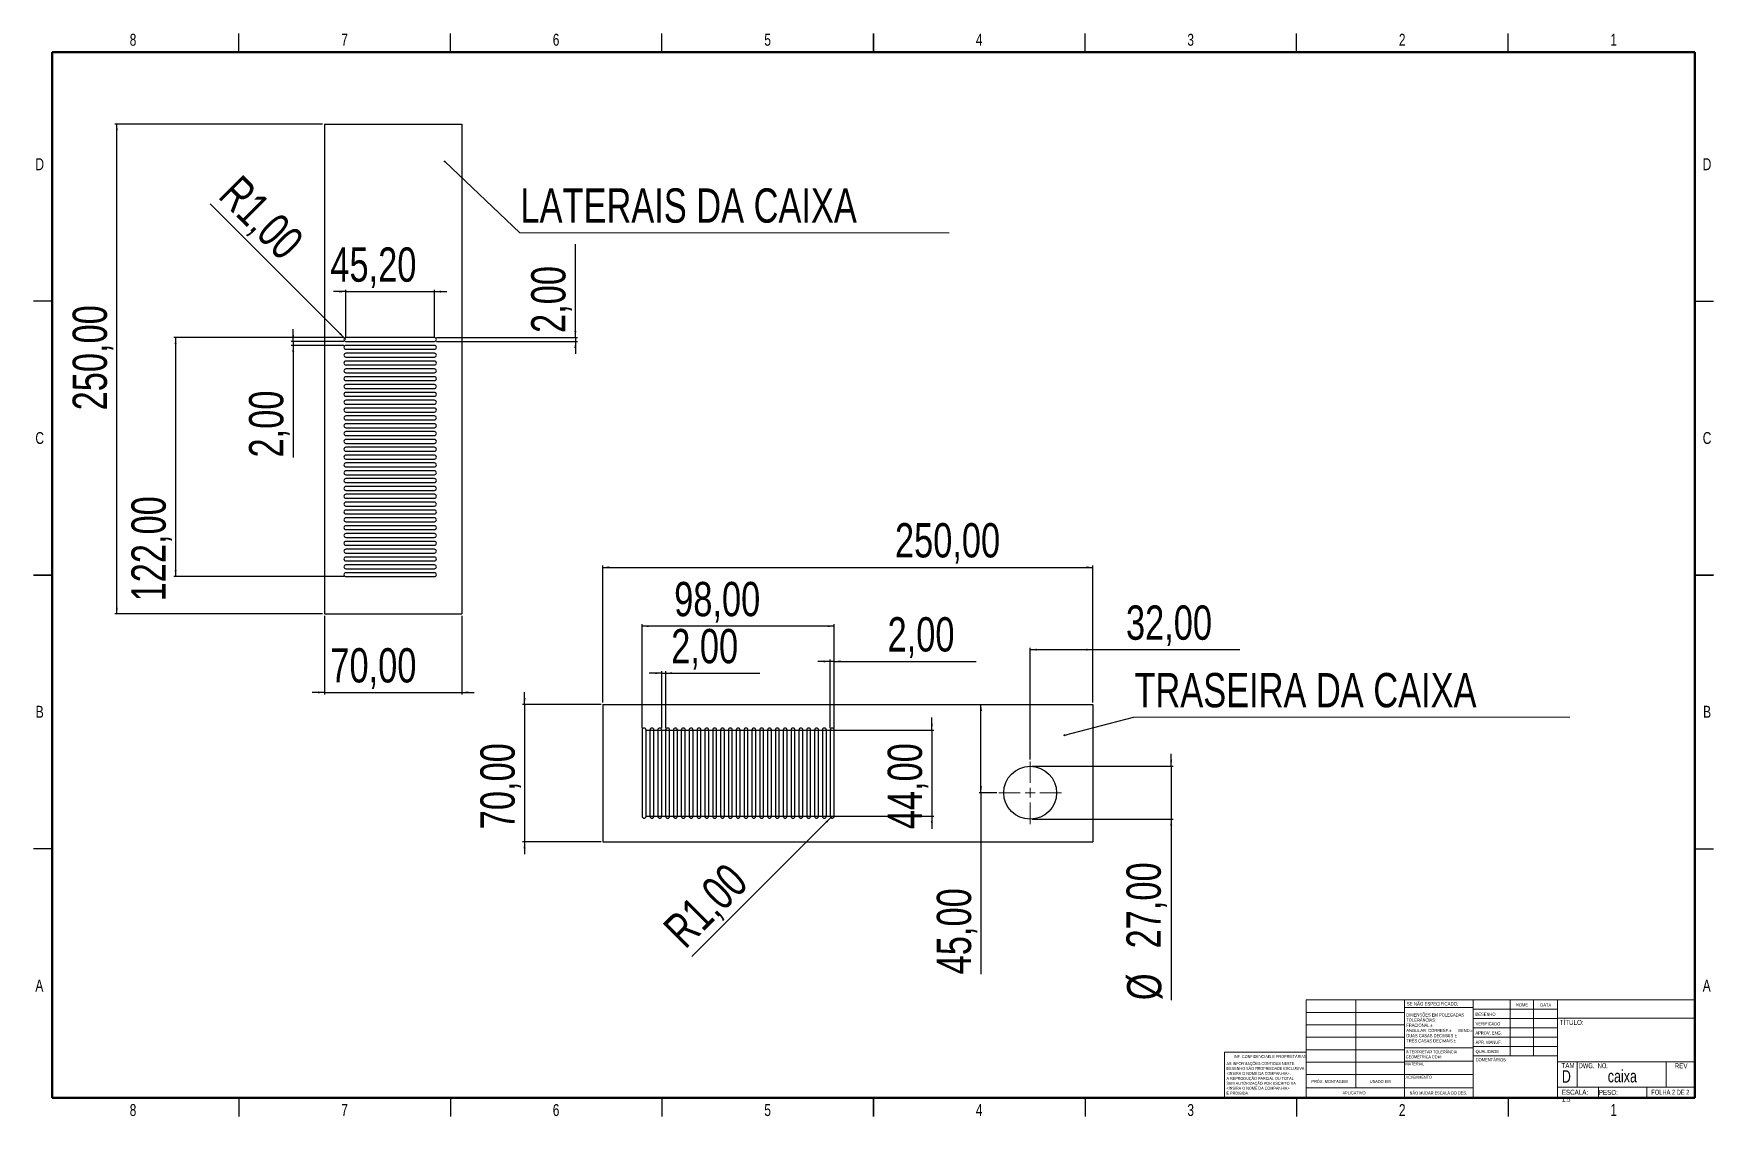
# Paper-space layout 'Folha2' of a CAD drawing. Header units: millimetres. Extents: x 16 to 4302, y 16 to 2778.
import ezdxf

# ---------------------------------------------------------------- set-up
doc = ezdxf.new("R2010")
doc.units = ezdxf.units.MM
doc.styles.add('SLDTEXTSTYLE0', font='TXT', dxfattribs={"width": 0.75})
doc.styles.add('SLDTEXTSTYLE1', font='TXT', dxfattribs={"width": 0.694444})
doc.styles.add('SLDTEXTSTYLE2', font='TXT', dxfattribs={"width": 0.6875})
doc.dimstyles.new('SLDDIMSTYLE4', dxfattribs={"dimtxt": 87.5, "dimasz": 16.51, "dimexe": 0, "dimexo": 0.0625, "dimgap": 21.875, "dimtad": 1, "dimrnd": 1e-09, "dimzin": 12, "dimdsep": 46, "dimtxsty": 'SLDTEXTSTYLE0', "dimsah": 1, "dimcen": 0.09, "dimadec": 0, "dimazin": 3, "dimtfac": 1, "dimtofl": 0, "dimtmove": 0, "dimatfit": 3, "dimfxl": 0, "dimfrac": 2, "dimtolj": 1, "dimtzin": 12, "dimarcsym": 0})
doc.dimstyles.new('SLDDIMSTYLE5', dxfattribs={"dimtxt": 87.5, "dimasz": 16.51, "dimexe": 0, "dimexo": 0.0625, "dimgap": 21.875, "dimtad": 1, "dimrnd": 1e-09, "dimzin": 12, "dimdsep": 46, "dimtxsty": 'SLDTEXTSTYLE0', "dimsah": 1, "dimcen": 0.09, "dimadec": 0, "dimazin": 3, "dimtfac": 1, "dimtmove": 0, "dimatfit": 0, "dimfxl": 0, "dimfrac": 2, "dimtolj": 1, "dimtzin": 12, "dimarcsym": 0})
doc.dimstyles.new('SLDDIMSTYLE6', dxfattribs={"dimtxt": 87.5, "dimasz": 16.51, "dimexe": 0, "dimexo": 0.0625, "dimgap": 21.875, "dimtad": 1, "dimrnd": 1e-09, "dimzin": 12, "dimdsep": 46, "dimtxsty": 'SLDTEXTSTYLE0', "dimsah": 1, "dimcen": 0, "dimadec": 0, "dimazin": 3, "dimtfac": 1, "dimtofl": 0, "dimtmove": 0, "dimatfit": 3, "dimfxl": 0, "dimfrac": 2, "dimtolj": 1, "dimtzin": 12, "dimarcsym": 0})
doc.dimstyles.new('SLDDIMSTYLE7', dxfattribs={"dimtxt": 0.18, "dimasz": 5.08, "dimexe": 0, "dimexo": 0.0625, "dimgap": 0, "dimtad": 0, "dimtih": 1, "dimtoh": 1, "dimdec": 0, "dimrnd": 1e-09, "dimzin": 0, "dimdsep": 46, "dimtxsty": 'Standard', "dimblk1": 'DOT', "dimblk2": 'DOT', "dimsah": 1, "dimcen": 0.09, "dimadec": 0, "dimazin": 0, "dimtfac": 5.08, "dimtdec": 0, "dimtofl": 0, "dimtmove": 0, "dimatfit": 3, "dimldrblk": 'DOT', "dimfxl": 0, "dimfrac": 2, "dimtolj": 1, "dimtzin": 0, "dimarcsym": 0})

# ---------------------------------------------------------------- blocks, each defined once
blk = doc.blocks.new('_D_8')
at = {"color": 1, "ltscale": 25}
for p, q in [((753.3, 2547.6), (223.3, 2547.6)), ((228.3, 1297.6), (228.3, 2547.6)), ((753.3, 1297.6), (223.3, 1297.6))]:
    blk.add_line(p, q, dxfattribs=at)
for points in [[(228.3, 2547.6), (225.7, 2531.1), (230.8, 2531.1)], [(228.3, 1297.6), (230.8, 1314.1), (225.7, 1314.1)]]:
    blk.add_solid(points, dxfattribs=at)
at = {"color": 1, "ltscale": 25, "insert": (115.5, 1817), "char_height": 87.5, "attachment_point": 1, "rotation": 90, "style": 'SLDTEXTSTYLE0'}
blk.add_mtext('250,00', dxfattribs=at)
blk = doc.blocks.new('_D_9')
at = {"color": 1, "ltscale": 25}
for p, q in [((758.3, 1292.6), (758.3, 1092.6)), ((1108.3, 1292.6), (1108.3, 1092.6)), ((758.3, 1097.6), (726.5, 1097.6)), ((758.3, 1097.6), (1108.3, 1097.6)), ((1108.3, 1097.6), (1140, 1097.6))]:
    blk.add_line(p, q, dxfattribs=at)
for points in [[(758.3, 1097.6), (741.8, 1100.1), (741.8, 1095)], [(1108.3, 1097.6), (1124.8, 1095), (1124.8, 1100.1)]]:
    blk.add_solid(points, dxfattribs=at)
at = {"color": 1, "ltscale": 25, "insert": (773.1, 1210.4), "char_height": 87.5, "attachment_point": 1, "style": 'SLDTEXTSTYLE0'}
blk.add_mtext('70,00', dxfattribs=at)
blk = doc.blocks.new('_D_10')
at = {"color": 1, "ltscale": 25}
for p, q in [((1398.3, 2002.9), (1398.3, 2240.7)), ((1043.8, 2002.9), (1403.3, 2002.9)), ((1043.8, 1992.9), (1403.3, 1992.9)), ((1398.3, 2002.9), (1398.3, 1992.9)), ((1398.3, 1992.9), (1398.3, 1961.1))]:
    blk.add_line(p, q, dxfattribs=at)
for points in [[(1398.3, 2002.9), (1400.8, 2019.4), (1395.7, 2019.4)], [(1398.3, 1992.9), (1395.7, 1976.4), (1400.8, 1976.4)]]:
    blk.add_solid(points, dxfattribs=at)
at = {"color": 1, "ltscale": 25, "insert": (1285.5, 2014.5), "char_height": 87.5, "attachment_point": 1, "rotation": 90, "style": 'SLDTEXTSTYLE0'}
blk.add_mtext('2,00', dxfattribs=at)
blk = doc.blocks.new('_D_11')
at = {"color": 1, "ltscale": 25}
for q in [(466.7, 2344), (812.8, 1997.9)]:
    blk.add_line((809.2, 2001.4), q, dxfattribs=at)
blk.add_solid([(809.2, 2001.4), (799.3, 2014.9), (795.8, 2011.3)], dxfattribs=at)
at = {"color": 1, "ltscale": 25, "insert": (545.5, 2422.8), "char_height": 87.5, "attachment_point": 1, "rotation": 315, "style": 'SLDTEXTSTYLE0'}
blk.add_mtext('R1,00', dxfattribs=at)
blk = doc.blocks.new('_D_12')
at = {"color": 1, "ltscale": 25}
for p, q in [((678.3, 1992.9), (678.3, 2024.6)), ((807.8, 1992.9), (673.3, 1992.9)), ((807.8, 1982.9), (673.3, 1982.9)), ((678.3, 1992.9), (678.3, 1982.9)), ((678.3, 1982.9), (678.3, 1696.8))]:
    blk.add_line(p, q, dxfattribs=at)
for points in [[(678.3, 1992.9), (680.8, 2009.4), (675.7, 2009.4)], [(678.3, 1982.9), (675.7, 1966.4), (680.8, 1966.4)]]:
    blk.add_solid(points, dxfattribs=at)
at = {"color": 1, "ltscale": 25, "insert": (565.5, 1696.8), "char_height": 87.5, "attachment_point": 1, "rotation": 90, "style": 'SLDTEXTSTYLE0'}
blk.add_mtext('2,00', dxfattribs=at)
blk = doc.blocks.new('_D_13')
at = {"color": 1, "ltscale": 25}
for p, q in [((807.8, 2002.9), (373.3, 2002.9)), ((378.3, 2002.9), (378.3, 1392.9)), ((807.8, 1392.9), (373.3, 1392.9))]:
    blk.add_line(p, q, dxfattribs=at)
for points in [[(378.3, 2002.9), (375.7, 1986.4), (380.8, 1986.4)], [(378.3, 1392.9), (380.8, 1409.4), (375.7, 1409.4)]]:
    blk.add_solid(points, dxfattribs=at)
at = {"color": 1, "ltscale": 25, "insert": (265.5, 1329.7), "char_height": 87.5, "attachment_point": 1, "rotation": 90, "style": 'SLDTEXTSTYLE0'}
blk.add_mtext('122,00', dxfattribs=at)
blk = doc.blocks.new('_D_14')
at = {"color": 1, "ltscale": 25}
for p, q in [((812.8, 2120), (781, 2120)), ((812.8, 2002.9), (812.8, 2125)), ((812.8, 2120), (1038.8, 2120)), ((1038.8, 2002.9), (1038.8, 2125)), ((1038.8, 2120), (1070.5, 2120))]:
    blk.add_line(p, q, dxfattribs=at)
for points in [[(812.8, 2120), (796.2, 2122.5), (796.2, 2117.5)], [(1038.8, 2120), (1055.3, 2117.5), (1055.3, 2122.5)]]:
    blk.add_solid(points, dxfattribs=at)
at = {"color": 1, "ltscale": 25, "insert": (773.1, 2232.8), "char_height": 87.5, "attachment_point": 1, "style": 'SLDTEXTSTYLE0'}
blk.add_mtext('45,20', dxfattribs=at)
blk = doc.blocks.new('SW_NOTE_0_1')
at = {"color": 0, "linetype": 'Continuous', "lineweight": 0, "ltscale": 5}
blk.add_line((1096, 0), (0, 0), dxfattribs=at)
at = {"color": 0, "linetype": 'Continuous', "lineweight": 0, "ltscale": 5, "insert": (1.9, 113.2), "char_height": 87.5, "attachment_point": 1, "style": 'SLDTEXTSTYLE0'}
blk.add_mtext('LATERAIS DA CAIXA', dxfattribs=at)
blk = doc.blocks.new('_Dot')
at = {"color": 0, "linetype": 'ByBlock', "lineweight": -2}
blk.add_line((-0.5, 0), (-1, 0), dxfattribs=at)
at = {"color": 0, "linetype": 'ByBlock', "const_width": 0.5}
blk.add_lwpolyline([(-0.25, 0, 1), (0.25, 0, 1)], format="xyb", close=True, dxfattribs=at)
blk = doc.blocks.new('_D_15')
at = {"color": 1, "ltscale": 25}
for p, q in [((1468.7, 1071.6), (1468.7, 1421.6)), ((1468.7, 1416.6), (2718.7, 1416.6)), ((2718.7, 1071.6), (2718.7, 1421.6))]:
    blk.add_line(p, q, dxfattribs=at)
for points in [[(1468.7, 1416.6), (1485.2, 1414.1), (1485.2, 1419.1)], [(2718.7, 1416.6), (2702.1, 1419.1), (2702.1, 1414.1)]]:
    blk.add_solid(points, dxfattribs=at)
at = {"color": 1, "ltscale": 25, "insert": (2213.7, 1529.4), "char_height": 87.5, "attachment_point": 1, "style": 'SLDTEXTSTYLE0'}
blk.add_mtext('250,00', dxfattribs=at)
blk = doc.blocks.new('_D_16')
at = {"color": 1, "ltscale": 25}
for p, q in [((1268.7, 1066.6), (1268.7, 1098.4)), ((1463.7, 1066.6), (1263.7, 1066.6)), ((1268.7, 1066.6), (1268.7, 716.6)), ((1463.7, 716.6), (1263.7, 716.6)), ((1268.7, 716.6), (1268.7, 684.9))]:
    blk.add_line(p, q, dxfattribs=at)
for points in [[(1268.7, 1066.6), (1271.2, 1083.1), (1266.1, 1083.1)], [(1268.7, 716.6), (1266.1, 700.1), (1271.2, 700.1)]]:
    blk.add_solid(points, dxfattribs=at)
at = {"color": 1, "ltscale": 25, "insert": (1155.9, 748.4), "char_height": 87.5, "attachment_point": 1, "rotation": 90, "style": 'SLDTEXTSTYLE0'}
blk.add_mtext('70,00', dxfattribs=at)
blk = doc.blocks.new('_D_17')
at = {"color": 1, "ltscale": 25}
for p, q in [((2048.7, 1176.6), (2016.9, 1176.6)), ((2048.7, 1006.6), (2048.7, 1181.6)), ((2058.7, 1176.6), (2048.7, 1176.6)), ((2058.7, 1006.6), (2058.7, 1181.6)), ((2058.7, 1176.6), (2421.2, 1176.6))]:
    blk.add_line(p, q, dxfattribs=at)
for points in [[(2048.7, 1176.6), (2032.1, 1179.1), (2032.1, 1174.1)], [(2058.7, 1176.6), (2075.2, 1174.1), (2075.2, 1179.1)]]:
    blk.add_solid(points, dxfattribs=at)
at = {"color": 1, "ltscale": 25, "insert": (2194.9, 1289.4), "char_height": 87.5, "attachment_point": 1, "style": 'SLDTEXTSTYLE0'}
blk.add_mtext('2,00', dxfattribs=at)
blk = doc.blocks.new('_D_18')
at = {"color": 1, "ltscale": 25}
for p, q in [((2308.1, 1001.6), (2308.1, 1033.4)), ((1578.7, 1001.6), (2313.1, 1001.6)), ((2308.1, 1001.6), (2308.1, 781.6)), ((1578.7, 781.6), (2313.1, 781.6)), ((2308.1, 781.6), (2308.1, 749.9))]:
    blk.add_line(p, q, dxfattribs=at)
for points in [[(2308.1, 1001.6), (2310.6, 1018.1), (2305.5, 1018.1)], [(2308.1, 781.6), (2305.5, 765.1), (2310.6, 765.1)]]:
    blk.add_solid(points, dxfattribs=at)
at = {"color": 1, "ltscale": 25, "insert": (2195.3, 748.4), "char_height": 87.5, "attachment_point": 1, "rotation": 90, "style": 'SLDTEXTSTYLE0'}
blk.add_mtext('44,00', dxfattribs=at)
blk = doc.blocks.new('_D_19')
at = {"color": 1, "ltscale": 25}
for p, q in [((1568.7, 1006.6), (1568.7, 1271.6)), ((2058.7, 1266.6), (1568.7, 1266.6)), ((2058.7, 1006.6), (2058.7, 1271.6))]:
    blk.add_line(p, q, dxfattribs=at)
for points in [[(1568.7, 1266.6), (1585.2, 1264.1), (1585.2, 1269.1)], [(2058.7, 1266.6), (2042.1, 1269.1), (2042.1, 1264.1)]]:
    blk.add_solid(points, dxfattribs=at)
at = {"color": 1, "ltscale": 25, "insert": (1650.4, 1379.4), "char_height": 87.5, "attachment_point": 1, "style": 'SLDTEXTSTYLE0'}
blk.add_mtext('98,00', dxfattribs=at)
blk = doc.blocks.new('_D_20')
at = {"color": 1, "ltscale": 25}
for q in [(1695.4, 423.4), (2053.7, 781.6)]:
    blk.add_line((2050.1, 778.1), q, dxfattribs=at)
blk.add_solid([(2050.1, 778.1), (2036.6, 768.2), (2040.2, 764.6)], dxfattribs=at)
at = {"color": 1, "ltscale": 25, "insert": (1616.5, 502.3), "char_height": 87.5, "attachment_point": 1, "rotation": 45, "style": 'SLDTEXTSTYLE0'}
blk.add_mtext('R1,00', dxfattribs=at)
blk = doc.blocks.new('_D_21')
at = {"color": 1, "ltscale": 25}
for p, q in [((1618.7, 1146.6), (1586.9, 1146.6)), ((1618.7, 1006.6), (1618.7, 1151.6)), ((1618.7, 1146.6), (1628.7, 1146.6)), ((1628.7, 1006.6), (1628.7, 1151.6)), ((1628.7, 1146.6), (1869.1, 1146.6))]:
    blk.add_line(p, q, dxfattribs=at)
for points in [[(1618.7, 1146.6), (1602.1, 1149.1), (1602.1, 1144.1)], [(1628.7, 1146.6), (1645.2, 1144.1), (1645.2, 1149.1)]]:
    blk.add_solid(points, dxfattribs=at)
at = {"color": 1, "ltscale": 25, "insert": (1642.8, 1259.4), "char_height": 87.5, "attachment_point": 1, "style": 'SLDTEXTSTYLE0'}
blk.add_mtext('2,00', dxfattribs=at)
blk = doc.blocks.new('_D_22')
at = {"color": 1, "ltscale": 25}
for p, q in [((2563.7, 909.1), (2923.7, 909.1)), ((2918.7, 909.1), (2918.7, 940.9)), ((2918.7, 909.1), (2918.7, 774.1)), ((2563.7, 774.1), (2923.7, 774.1)), ((2918.7, 774.1), (2918.7, 312.4))]:
    blk.add_line(p, q, dxfattribs=at)
for points in [[(2918.7, 909.1), (2921.2, 925.6), (2916.1, 925.6)], [(2918.7, 774.1), (2916.1, 757.6), (2921.2, 757.6)]]:
    blk.add_solid(points, dxfattribs=at)
at = {"color": 1, "ltscale": 25, "char_height": 87.5, "attachment_point": 1, "rotation": 90, "style": 'SLDTEXTSTYLE0'}
for s, insert in [('27,00', (2804.5, 444.4)), ('%%c', (2805.9, 312.4))]:
    blk.add_mtext(s, dxfattribs=dict(at, insert=insert))
blk = doc.blocks.new('_D_23')
at = {"color": 1, "ltscale": 25}
for p, q in [((2433.3, 841.6), (2433.3, 1066.6)), ((2473.7, 841.6), (2428.3, 841.6)), ((2433.3, 841.6), (2433.3, 378.4))]:
    blk.add_line(p, q, dxfattribs=at)
for points in [[(2433.3, 1066.6), (2430.8, 1050.1), (2435.9, 1050.1)], [(2433.3, 841.6), (2435.9, 858.1), (2430.8, 858.1)]]:
    blk.add_solid(points, dxfattribs=at)
at = {"color": 1, "ltscale": 25, "insert": (2320.5, 378.4), "char_height": 87.5, "attachment_point": 1, "rotation": 90, "style": 'SLDTEXTSTYLE0'}
blk.add_mtext('45,00', dxfattribs=at)
blk = doc.blocks.new('_D_24')
at = {"color": 1, "ltscale": 25}
for p, q in [((2558.7, 926.6), (2558.7, 1211.6)), ((2558.7, 1206.6), (2718.7, 1206.6)), ((2718.7, 1071.6), (2718.7, 1211.6)), ((2718.7, 1206.6), (3094.1, 1206.6))]:
    blk.add_line(p, q, dxfattribs=at)
for points in [[(2558.7, 1206.6), (2575.2, 1204.1), (2575.2, 1209.1)], [(2718.7, 1206.6), (2702.1, 1209.1), (2702.1, 1204.1)]]:
    blk.add_solid(points, dxfattribs=at)
at = {"color": 1, "ltscale": 25, "insert": (2803.2, 1319.4), "char_height": 87.5, "attachment_point": 1, "style": 'SLDTEXTSTYLE0'}
blk.add_mtext('32,00', dxfattribs=at)
blk = doc.blocks.new('SW_NOTE_0_2')
at = {"color": 0, "linetype": 'Continuous', "lineweight": 0, "ltscale": 5}
blk.add_line((1113, 0), (0, 0), dxfattribs=at)
at = {"color": 0, "linetype": 'Continuous', "lineweight": 0, "ltscale": 5, "insert": (2.3, 113), "char_height": 87.5, "attachment_point": 1, "style": 'SLDTEXTSTYLE0'}
blk.add_mtext('TRASEIRA DA CAIXA', dxfattribs=at)
blk = doc.blocks.new('SW_CENTERMARKSYMBOL_4')
at = {"color": 0, "linetype": 'Continuous', "lineweight": 18, "ltscale": 5}
for p, q in [((0, 25), (0, 80)), ((-25, 0), (-80, 0)), ((0, 0), (-12.5, 0)), ((0, 0), (0, 12.5)), ((0, 0), (0, -12.5)), ((0, 0), (12.5, 0)), ((25, 0), (80, 0)), ((0, -25), (0, -80))]:
    blk.add_line(p, q, dxfattribs=at)

psp = doc.layouts.new('Folha2')

# ---------------------------------------------------------------- linework, layer by layer
at = {"color": 7, "linetype": 'Continuous', "lineweight": 25, "ltscale": 5}
for p, q in [((539.75, 2730.5), (539.75, 2778.125)), ((1079.5, 2730.5), (1079.5, 2778.125)), ((1619.25, 2730.5), (1619.25, 2778.125)), ((2159, 2778.13), (2159, 2730.495)), ((2159, 2730.5), (2159, 2778.125)), ((2698.75, 2730.5), (2698.75, 2778.125)), ((3238.5, 2730.5), (3238.5, 2778.125)), ((3778.25, 2730.5), (3778.25, 2778.125)), ((758.285, 2547.584), (1108.285, 2547.584)), ((758.285, 2547.584), (758.285, 1297.584)), ((1108.285, 2547.584), (1108.285, 1297.584)), ((63.5, 2095.5), (15.875, 2095.5)), ((4254.5, 2095.5), (4302.125, 2095.5)), ((1038.753, 2002.896), (812.757, 2002.896)), ((812.757, 1992.896), (1038.753, 1992.896)), ((1038.753, 1982.896), (812.757, 1982.896)), ((812.757, 1972.896), (1038.753, 1972.896)), ((1038.753, 1962.896), (812.757, 1962.896)), ((812.757, 1952.896), (1038.753, 1952.896)), ((1038.753, 1942.896), (812.757, 1942.896)), ((812.757, 1932.896), (1038.753, 1932.896)), ((1038.753, 1922.896), (812.757, 1922.896)), ((812.757, 1912.896), (1038.753, 1912.896)), ((1038.753, 1902.896), (812.757, 1902.896)), ((812.757, 1892.896), (1038.753, 1892.896)), ((1038.753, 1882.896), (812.757, 1882.896)), ((812.757, 1872.896), (1038.753, 1872.896)), ((1038.753, 1862.896), (812.757, 1862.896)), ((812.757, 1852.896), (1038.753, 1852.896)), ((1038.753, 1842.896), (812.757, 1842.896)), ((812.757, 1832.896), (1038.753, 1832.896)), ((1038.753, 1822.896), (812.757, 1822.896)), ((812.757, 1812.896), (1038.753, 1812.896)), ((1038.753, 1802.896), (812.757, 1802.896)), ((812.757, 1792.896), (1038.753, 1792.896)), ((1038.753, 1782.896), (812.757, 1782.896)), ((812.757, 1772.896), (1038.753, 1772.896)), ((1038.753, 1762.896), (812.757, 1762.896)), ((812.757, 1752.896), (1038.753, 1752.896)), ((1038.753, 1742.896), (812.757, 1742.896)), ((812.757, 1732.896), (1038.753, 1732.896)), ((1038.753, 1722.896), (812.757, 1722.896)), ((812.757, 1712.896), (1038.753, 1712.896)), ((1038.753, 1702.896), (812.757, 1702.896)), ((812.757, 1692.896), (1038.753, 1692.896)), ((1038.753, 1682.896), (812.757, 1682.896)), ((812.757, 1672.896), (1038.753, 1672.896)), ((1038.753, 1662.896), (812.757, 1662.896)), ((812.757, 1652.896), (1038.753, 1652.896)), ((1038.753, 1642.896), (812.757, 1642.896)), ((812.757, 1632.896), (1038.753, 1632.896)), ((1038.753, 1622.896), (812.757, 1622.896)), ((812.757, 1612.896), (1038.753, 1612.896)), ((1038.753, 1602.896), (812.757, 1602.896)), ((812.757, 1592.896), (1038.753, 1592.896)), ((1038.753, 1582.896), (812.757, 1582.896)), ((812.757, 1572.896), (1038.753, 1572.896)), ((1038.753, 1562.896), (812.757, 1562.896)), ((812.757, 1552.896), (1038.753, 1552.896)), ((1038.753, 1542.896), (812.757, 1542.896)), ((812.757, 1532.896), (1038.753, 1532.896)), ((1038.753, 1522.896), (812.757, 1522.896)), ((812.757, 1512.896), (1038.753, 1512.896)), ((1038.753, 1502.896), (812.757, 1502.896)), ((812.757, 1492.896), (1038.753, 1492.896)), ((1038.753, 1482.896), (812.757, 1482.896)), ((812.757, 1472.896), (1038.753, 1472.896)), ((1038.753, 1462.896), (812.757, 1462.896)), ((812.757, 1452.896), (1038.753, 1452.896)), ((1038.753, 1442.896), (812.757, 1442.896)), ((812.757, 1432.896), (1038.753, 1432.896)), ((1038.753, 1422.896), (812.757, 1422.896)), ((15.87, 1397), (63.505, 1397)), ((63.5, 1397), (15.875, 1397)), ((812.757, 1412.896), (1038.753, 1412.896)), ((1038.753, 1402.896), (812.757, 1402.896)), ((812.757, 1392.896), (1038.753, 1392.896)), ((4302.13, 1397), (4254.495, 1397)), ((4254.5, 1397), (4302.125, 1397)), ((758.285, 1297.584), (1108.285, 1297.584)), ((1468.656, 1066.61), (1468.656, 716.61)), ((1468.656, 1066.61), (2718.656, 1066.61)), ((2718.656, 1066.61), (2718.656, 716.61)), ((1568.656, 1001.61), (1568.656, 781.61)), ((1578.656, 781.61), (1578.656, 1001.61)), ((1588.656, 1001.61), (1588.656, 781.61)), ((1598.656, 781.61), (1598.656, 1001.61)), ((1608.656, 1001.61), (1608.656, 781.61)), ((1618.656, 781.61), (1618.656, 1001.61)), ((1628.656, 1001.61), (1628.656, 781.61)), ((1638.656, 781.61), (1638.656, 1001.61)), ((1648.656, 1001.61), (1648.656, 781.61)), ((1658.656, 781.61), (1658.656, 1001.61)), ((1668.656, 1001.61), (1668.656, 781.61)), ((1678.656, 781.61), (1678.656, 1001.61)), ((1688.656, 1001.61), (1688.656, 781.61)), ((1698.656, 781.61), (1698.656, 1001.61)), ((1708.656, 1001.61), (1708.656, 781.61)), ((1718.656, 781.61), (1718.656, 1001.61)), ((1728.656, 1001.61), (1728.656, 781.61)), ((1738.656, 781.61), (1738.656, 1001.61)), ((1748.656, 1001.61), (1748.656, 781.61)), ((1758.656, 781.61), (1758.656, 1001.61)), ((1768.656, 1001.61), (1768.656, 781.61)), ((1778.656, 781.61), (1778.656, 1001.61)), ((1788.656, 1001.61), (1788.656, 781.61)), ((1798.656, 781.61), (1798.656, 1001.61)), ((1808.656, 1001.61), (1808.656, 781.61)), ((1818.656, 781.61), (1818.656, 1001.61)), ((1828.656, 1001.61), (1828.656, 781.61)), ((1838.656, 781.61), (1838.656, 1001.61)), ((1848.656, 1001.61), (1848.656, 781.61)), ((1858.656, 781.61), (1858.656, 1001.61)), ((1868.656, 1001.61), (1868.656, 781.61)), ((1878.656, 781.61), (1878.656, 1001.61)), ((1888.656, 1001.61), (1888.656, 781.61)), ((1898.656, 781.61), (1898.656, 1001.61)), ((1908.656, 1001.61), (1908.656, 781.61)), ((1918.656, 781.61), (1918.656, 1001.61)), ((1928.656, 1001.61), (1928.656, 781.61)), ((1938.656, 781.61), (1938.656, 1001.61)), ((1948.656, 1001.61), (1948.656, 781.61)), ((1958.656, 781.61), (1958.656, 1001.61)), ((1968.656, 1001.61), (1968.656, 781.61)), ((1978.656, 781.61), (1978.656, 1001.61)), ((1988.656, 1001.61), (1988.656, 781.61)), ((1998.656, 781.61), (1998.656, 1001.61)), ((2008.656, 1001.61), (2008.656, 781.61)), ((2018.656, 781.61), (2018.656, 1001.61)), ((2028.656, 1001.61), (2028.656, 781.61)), ((2038.656, 781.61), (2038.656, 1001.61)), ((2048.656, 1001.61), (2048.656, 781.61)), ((2058.656, 781.61), (2058.656, 1001.61)), ((63.5, 698.5), (15.875, 698.5)), ((1468.656, 716.61), (2718.656, 716.61)), ((4254.5, 698.5), (4302.125, 698.5)), ((539.75, 63.5), (539.75, 15.875)), ((1079.5, 63.5), (1079.5, 15.875)), ((1619.25, 63.5), (1619.25, 15.875)), ((2159, 15.87), (2159, 63.505)), ((2159, 63.5), (2159, 15.875)), ((2698.75, 63.5), (2698.75, 15.875)), ((3238.5, 63.5), (3238.5, 15.875)), ((3778.25, 63.5), (3778.25, 15.875))]:
    psp.add_line(p, q, dxfattribs=at)
at = {"color": 7, "linetype": 'Continuous', "lineweight": 50, "ltscale": 5}
for p, q in [((63.5, 63.5), (63.5, 2730.5)), ((63.5, 2730.5), (4254.5, 2730.5)), ((4254.5, 2730.5), (4254.5, 63.5)), ((4254.5, 63.5), (63.5, 63.5))]:
    psp.add_line(p, q, dxfattribs=at)
at = {"color": 7, "linetype": 'Continuous', "lineweight": 18, "ltscale": 5}
for p, q in [((3262.771, 312.972), (4254.5, 312.972)), ((3262.771, 63.5), (3262.771, 312.972)), ((3389.514, 312.972), (3389.514, 88.427)), ((3513.869, 63.5), (3513.869, 312.972)), ((3689.313, 312.972), (3689.313, 63.5)), ((3783.8, 312.972), (3783.8, 170.097)), ((3843.303, 312.972), (3843.303, 170.097)), ((3904.143, 312.972), (3904.143, 63.5)), ((3262.771, 281.222), (3513.869, 281.222)), ((3689.313, 293.371), (3513.869, 293.371)), ((3689.313, 289.16), (3904.143, 289.16)), ((3689.313, 265.347), (3904.143, 265.347)), ((3904.143, 266.344), (4254.5, 266.344)), ((3262.771, 249.472), (3513.869, 249.472)), ((3262.771, 217.722), (3513.869, 217.722)), ((3689.313, 241.535), (3904.143, 241.535)), ((3904.143, 217.722), (3689.313, 217.722)), ((3054.845, 63.5), (3054.845, 179.622)), ((3262.771, 179.622), (3054.845, 179.622)), ((3262.771, 185.972), (3513.869, 185.972)), ((3513.869, 190.973), (3689.313, 190.973)), ((3904.143, 193.91), (3689.313, 193.91)), ((3262.771, 154.222), (3513.869, 154.222)), ((3513.869, 156.683), (3689.313, 156.683)), ((3904.143, 170.097), (3689.313, 170.097)), ((3904.143, 154.923), (4254.5, 154.923)), ((3954.377, 154.923), (3954.377, 90.537)), ((4181.864, 154.923), (4181.864, 90.537)), ((3262.771, 122.472), (3513.869, 122.472)), ((3262.771, 88.427), (3689.313, 88.427)), ((3513.869, 122.393), (3689.313, 122.393)), ((3904.143, 90.537), (4254.5, 90.537)), ((4008.681, 90.537), (4008.681, 63.5)), ((4132.114, 90.537), (4132.114, 63.5))]:
    psp.add_line(p, q, dxfattribs=at)
at = {"color": 7, "linetype": 'Continuous', "lineweight": 25, "ltscale": 25}
psp.add_circle((2558.656, 841.61), 67.5, dxfattribs=at)
for centre, start, end in [((812.757, 1997.896), 90, 270), ((812.757, 1977.896), 90, 270), ((1038.753, 1997.896), 270, 90), ((1038.753, 1977.896), 270, 90), ((812.757, 1957.896), 90, 270), ((812.757, 1937.896), 90, 270), ((1038.753, 1957.896), 270, 90), ((1038.753, 1937.896), 270, 90), ((812.757, 1917.896), 90, 270), ((812.757, 1897.896), 90, 270), ((1038.753, 1917.896), 270, 90), ((1038.753, 1897.896), 270, 90), ((812.757, 1877.896), 90, 270), ((812.757, 1857.896), 90, 270), ((1038.753, 1877.896), 270, 90), ((1038.753, 1857.896), 270, 90), ((812.757, 1837.896), 90, 270), ((812.757, 1817.896), 90, 270), ((812.757, 1797.896), 90, 270), ((1038.753, 1837.896), 270, 90), ((1038.753, 1817.896), 270, 90), ((1038.753, 1797.896), 270, 90), ((812.757, 1777.896), 90, 270), ((812.757, 1757.896), 90, 270), ((1038.753, 1777.896), 270, 90), ((1038.753, 1757.896), 270, 90), ((812.757, 1737.896), 90, 270), ((812.757, 1717.896), 90, 270), ((1038.753, 1737.896), 270, 90), ((1038.753, 1717.896), 270, 90), ((812.757, 1697.896), 90, 270), ((812.757, 1677.896), 90, 270), ((1038.753, 1697.896), 270, 90), ((1038.753, 1677.896), 270, 90), ((812.757, 1657.896), 90, 270), ((812.757, 1637.896), 90, 270), ((1038.753, 1657.896), 270, 90), ((1038.753, 1637.896), 270, 90), ((812.757, 1617.896), 90, 270), ((812.757, 1597.896), 90, 270), ((1038.753, 1617.896), 270, 90), ((1038.753, 1597.896), 270, 90), ((812.757, 1577.896), 90, 270), ((812.757, 1557.896), 90, 270), ((1038.753, 1577.896), 270, 90), ((1038.753, 1557.896), 270, 90), ((812.757, 1537.896), 90, 270), ((812.757, 1517.896), 90, 270), ((812.757, 1497.896), 90, 270), ((1038.753, 1537.896), 270, 90), ((1038.753, 1517.896), 270, 90), ((1038.753, 1497.896), 270, 90), ((812.757, 1477.896), 90, 270), ((812.757, 1457.896), 90, 270), ((1038.753, 1477.896), 270, 90), ((1038.753, 1457.896), 270, 90), ((812.757, 1437.896), 90, 270), ((812.757, 1417.896), 90, 270), ((1038.753, 1437.896), 270, 90), ((1038.753, 1417.896), 270, 90), ((812.757, 1397.896), 90, 270), ((1038.753, 1397.896), 270, 90), ((1573.656, 1001.61), 0, 180), ((1593.656, 1001.61), 0, 180), ((1613.656, 1001.61), 0, 180), ((1633.656, 1001.61), 0, 180), ((1653.656, 1001.61), 0, 180), ((1673.656, 1001.61), 0, 180), ((1693.656, 1001.61), 0, 180), ((1713.656, 1001.61), 0, 180), ((1733.656, 1001.61), 0, 180), ((1753.656, 1001.61), 0, 180), ((1773.656, 1001.61), 0, 180), ((1793.656, 1001.61), 0, 180), ((1813.656, 1001.61), 0, 180), ((1833.656, 1001.61), 0, 180), ((1853.656, 1001.61), 0, 180), ((1873.656, 1001.61), 0, 180), ((1893.656, 1001.61), 0, 180), ((1913.656, 1001.61), 0, 180), ((1933.656, 1001.61), 0, 180), ((1953.656, 1001.61), 0, 180), ((1973.656, 1001.61), 0, 180), ((1993.656, 1001.61), 0, 180), ((2013.656, 1001.61), 0, 180), ((2033.656, 1001.61), 0, 180), ((2053.656, 1001.61), 0, 180), ((1573.656, 781.61), 180, 0), ((1593.656, 781.61), 180, 0), ((1613.656, 781.61), 180, 0), ((1633.656, 781.61), 180, 0), ((1653.656, 781.61), 180, 0), ((1673.656, 781.61), 180, 0), ((1693.656, 781.61), 180, 0), ((1713.656, 781.61), 180, 0), ((1733.656, 781.61), 180, 0), ((1753.656, 781.61), 180, 0), ((1773.656, 781.61), 180, 0), ((1793.656, 781.61), 180, 0), ((1813.656, 781.61), 180, 0), ((1833.656, 781.61), 180, 0), ((1853.656, 781.61), 180, 0), ((1873.656, 781.61), 180, 0), ((1893.656, 781.61), 180, 0), ((1913.656, 781.61), 180, 0), ((1933.656, 781.61), 180, 0), ((1953.656, 781.61), 180, 0), ((1973.656, 781.61), 180, 0), ((1993.656, 781.61), 180, 0), ((2013.656, 781.61), 180, 0), ((2033.656, 781.61), 180, 0), ((2053.656, 781.61), 180, 0)]:
    psp.add_arc(centre, 5, start, end, dxfattribs=at)

# ---------------------------------------------------------------- block references
at = {"color": 7, "linetype": 'Continuous', "lineweight": 0, "ltscale": 5}
for name, p in [('SW_NOTE_0_1', (1256.277, 2270.21)), ('SW_NOTE_0_2', (2822.528, 1034.083)), ('SW_CENTERMARKSYMBOL_4', (2558.656, 841.61))]:
    psp.add_blockref(name, p, dxfattribs=at)

# ---------------------------------------------------------------- texts
for s, insert, char_height, attachment_point, style in [('8', (269.568, 2777.818), 30.48, 2, 'SLDTEXTSTYLE0'), ('7', (809.318, 2777.818), 30.48, 2, 'SLDTEXTSTYLE0'), ('6', (1349.068, 2777.818), 30.48, 2, 'SLDTEXTSTYLE0'), ('5', (1888.818, 2777.818), 30.48, 2, 'SLDTEXTSTYLE0'), ('4', (2428.568, 2777.818), 30.48, 2, 'SLDTEXTSTYLE0'), ('3', (2968.318, 2777.818), 30.48, 2, 'SLDTEXTSTYLE0'), ('2', (3508.068, 2777.818), 30.48, 2, 'SLDTEXTSTYLE0'), ('1', (4047.818, 2777.818), 30.48, 2, 'SLDTEXTSTYLE0'), ('D', (31.401, 2460.318), 30.48, 2, 'SLDTEXTSTYLE0'), ('D', (4285.901, 2460.318), 30.48, 2, 'SLDTEXTSTYLE0'), ('C', (31.433, 1761.818), 30.48, 2, 'SLDTEXTSTYLE0'), ('C', (4285.933, 1761.818), 30.48, 2, 'SLDTEXTSTYLE0'), ('B', (31.517, 1063.318), 30.48, 2, 'SLDTEXTSTYLE0'), ('B', (4286.017, 1063.318), 30.48, 2, 'SLDTEXTSTYLE0'), ('A', (30.533, 364.818), 30.48, 2, 'SLDTEXTSTYLE0'), ('A', (4285.033, 364.818), 30.48, 2, 'SLDTEXTSTYLE0'), ('SE NÃO ESPECIFICADO:', (3519.79, 307.495), 8.89, 1, 'SLDTEXTSTYLE0'), ('NOME', (3798.119, 304.615), 8.255, 1, 'SLDTEXTSTYLE0'), ('DATA', (3860.574, 304.394), 8.255, 1, 'SLDTEXTSTYLE0'), ('TOLERÂNCIAS:', (3518.587, 265.717), 8.255, 1, 'SLDTEXTSTYLE0'), ('DIMENSÕES EM POLEGADAS', (3518.587, 278.972), 8.255, 1, 'SLDTEXTSTYLE0'), ('DESENHO', (3694.983, 280.614), 8.255, 1, 'SLDTEXTSTYLE0'), ('TÍTULO:', (3909.967, 261.965), 12.7, 1, 'SLDTEXTSTYLE0'), ('ANGULAR: CORRESP.', (3518.587, 239.207), 8.255, 1, 'SLDTEXTSTYLE0'), ('TRÊS CASAS DECIMAIS', (3518.587, 212.697), 8.255, 1, 'SLDTEXTSTYLE0'), ('FRACIONAL', (3518.587, 252.462), 8.255, 1, 'SLDTEXTSTYLE0'), ('DUAS CASAS DECIMAIS', (3518.587, 225.952), 8.255, 1, 'SLDTEXTSTYLE0'), ('%%p', (3579.675, 252.462), 8.255, 1, 'SLDTEXTSTYLE0'), ('%%p', (3627.758, 239.207), 8.255, 1, 'SLDTEXTSTYLE0'), ('%%p', (3642.316, 225.952), 8.255, 1, 'SLDTEXTSTYLE0'), ('BEND', (3651.099, 239.207), 8.255, 1, 'SLDTEXTSTYLE0'), ('%%p', (3681.665, 239.207), 8.255, 1, 'SLDTEXTSTYLE0'), ('APROV. ENG.', (3694.886, 233.004), 8.255, 1, 'SLDTEXTSTYLE0'), ('VERIFICADO', (3695.253, 256.184), 8.255, 1, 'SLDTEXTSTYLE0'), ('INF. CONFIDENCIAIS E PROPRIETÁRIAS', (3078.648, 172.414), 7.62, 1, 'SLDTEXTSTYLE0'), ('GEOMÉTRICA COM:', (3517.045, 171.52), 7.62, 1, 'SLDTEXTSTYLE0'), ('INTERPRETAR TOLERÂNCIA', (3517.045, 184.14), 7.62, 1, 'SLDTEXTSTYLE0'), ('%%p', (3639.19, 212.697), 8.255, 1, 'SLDTEXTSTYLE0'), ('APR. MANUF.', (3695.514, 209.227), 8.255, 1, 'SLDTEXTSTYLE0'), ('QUALIDADE', (3695.308, 185.615), 8.255, 1, 'SLDTEXTSTYLE0'), ('AS INFORMAÇÕES CONTIDAS NESTE', (3059.772, 154.511), 7.62, 1, 'SLDTEXTSTYLE0'), ('<INSIRA O NOME DA COMPANHIA>.', (3059.772, 129.271), 7.62, 1, 'SLDTEXTSTYLE0'), ('DESENHO SÃO PROPRIEDADE EXCLUSIVA', (3059.772, 141.891), 7.62, 1, 'SLDTEXTSTYLE0'), ('MATERIAL', (3516.401, 153.765), 7.62, 1, 'SLDTEXTSTYLE0'), ('COMENTÁRIOS:', (3695.419, 164.544), 8.255, 1, 'SLDTEXTSTYLE0'), ('TAM', (3914.398, 151.79), 12.7, 1, 'SLDTEXTSTYLE0'), ('D', (3915.4, 133.622), 31.75, 1, 'SLDTEXTSTYLE0'), ('DWG.  NO.', (3958.403, 151.613), 12.7, 1, 'SLDTEXTSTYLE1'), ('caixa', (4069.766, 134.365), 31.75, 2, 'SLDTEXTSTYLE0'), ('REV', (4203.425, 151.116), 12.7, 1, 'SLDTEXTSTYLE0'), ('A REPRODUÇÃO PARCIAL OU TOTAL', (3059.772, 116.651), 7.62, 1, 'SLDTEXTSTYLE0'), ('SEM AUTORIZAÇÃO POR ESCRITO DA', (3059.772, 104.031), 7.62, 1, 'SLDTEXTSTYLE0'), ('<INSIRA O NOME DA COMPANHIA>', (3059.772, 91.411), 7.62, 1, 'SLDTEXTSTYLE0'), ('PRÓX. MONTAGEM', (3276.437, 108.856), 7.9375, 1, 'SLDTEXTSTYLE0'), ('USADO EM', (3425.27, 108.988), 7.9375, 1, 'SLDTEXTSTYLE0'), ('ACABAMENTO', (3516.749, 119.691), 7.62, 1, 'SLDTEXTSTYLE0'), ('8', (269.568, 47.318), 30.48, 2, 'SLDTEXTSTYLE0'), ('7', (809.318, 47.318), 30.48, 2, 'SLDTEXTSTYLE0'), ('6', (1349.068, 47.318), 30.48, 2, 'SLDTEXTSTYLE0'), ('5', (1888.818, 47.318), 30.48, 2, 'SLDTEXTSTYLE0'), ('4', (2428.568, 47.318), 30.48, 2, 'SLDTEXTSTYLE0'), ('3', (2968.318, 47.318), 30.48, 2, 'SLDTEXTSTYLE0'), ('É PROIBIDA.', (3059.772, 78.791), 7.62, 1, 'SLDTEXTSTYLE0'), ('APLICATIVO', (3355.748, 79.748), 7.9375, 1, 'SLDTEXTSTYLE0'), ('2', (3508.068, 47.318), 30.48, 2, 'SLDTEXTSTYLE0'), ('NÃO MUDAR ESCALA DO DES.', (3600.339, 79.473), 7.9375, 2, 'SLDTEXTSTYLE0'), ('1:5', (3915.243, 66.123), 12.7, 1, 'SLDTEXTSTYLE0'), ('ESCALA:', (3915.243, 83.823), 12.7, 1, 'SLDTEXTSTYLE0'), ('PESO:', (4009.7, 83.389), 12.7, 1, 'SLDTEXTSTYLE0'), ('1', (4047.818, 47.318), 30.48, 2, 'SLDTEXTSTYLE0'), ('FOLHA 2 DE 2', (4143.655, 83.865), 12.7, 1, 'SLDTEXTSTYLE2')]:
    psp.add_mtext(s, dxfattribs=dict(at, insert=insert, char_height=char_height, attachment_point=attachment_point, style=style))

# ---------------------------------------------------------------- dimensions: what is measured, and where the dimension line sits
at = {"color": 1, "ltscale": 5}
for base, p1, p2, dimstyle, picture, middle in [((228.285, 2547.584), (758.285, 1297.584), (758.285, 2547.584), 'SLDDIMSTYLE4', '_D_8', (228.285, 1994.834)), ((1398.285, 1992.896), (1038.753, 2002.896), (1038.753, 1992.896), 'SLDDIMSTYLE5', '_D_10', (1398.285, 2127.595)), ((678.285, 1982.896), (812.757, 1992.896), (812.757, 1982.896), 'SLDDIMSTYLE5', '_D_12', (678.285, 1809.991)), ((378.285, 1392.896), (812.757, 2002.896), (812.757, 1392.896), 'SLDDIMSTYLE4', '_D_13', (378.285, 1507.501)), ((1268.656, 716.61), (1468.656, 1066.61), (1468.656, 716.61), 'SLDDIMSTYLE5', '_D_16', (1268.656, 893.855)), ((2308.09, 781.61), (1573.656, 1001.61), (1573.656, 781.61), 'SLDDIMSTYLE5', '_D_18', (2308.09, 893.855)), ((2433.337, 1066.61), (2478.656, 841.61), (2718.656, 1066.61), 'SLDDIMSTYLE4', '_D_23', (2433.337, 523.872))]:
    dim = psp.add_linear_dim(base=base, p1=p1, p2=p2, angle=90, dimstyle=dimstyle, dxfattribs=at)
    dim.commit()
    dim.dimension.update_dxf_attribs({"geometry": picture, "text_midpoint": middle, "dimtype": 160})
for center, mpoint, picture, middle in [((812.757, 1997.896), (809.222, 2001.432), '_D_11', (566.963, 2243.69)), ((2053.656, 781.61), (2050.12, 778.074), '_D_20', (1795.918, 523.872))]:
    dim = psp.add_radius_dim(center=center, mpoint=mpoint, dimstyle='SLDDIMSTYLE6', dxfattribs=at)
    dim.commit()
    dim.dimension.update_dxf_attribs({"geometry": picture, "text_midpoint": middle, "dimtype": 164})
for base, p1, p2, dimstyle, picture, middle in [((1038.753, 2119.998), (812.757, 1997.896), (1038.753, 1997.896), 'SLDDIMSTYLE5', '_D_14', (918.577, 2119.998)), ((2718.656, 1416.61), (1468.656, 1066.61), (2718.656, 1066.61), 'SLDDIMSTYLE4', '_D_15', (2391.536, 1416.61)), ((1568.656, 1266.61), (2058.656, 1001.61), (1568.656, 1001.61), 'SLDDIMSTYLE4', '_D_19', (1795.918, 1266.61)), ((1108.285, 1097.584), (758.285, 1297.584), (1108.285, 1297.584), 'SLDDIMSTYLE5', '_D_9', (918.577, 1097.584)), ((2048.656, 1176.61), (2058.656, 1001.61), (2048.656, 1001.61), 'SLDDIMSTYLE5', '_D_17', (2308.09, 1176.61)), ((2718.656, 1206.61), (2558.656, 921.61), (2718.656, 1066.61), 'SLDDIMSTYLE4', '_D_24', (2948.656, 1206.61)), ((1628.656, 1146.61), (1618.656, 1001.61), (1628.656, 1001.61), 'SLDDIMSTYLE5', '_D_21', (1755.97, 1146.61))]:
    dim = psp.add_linear_dim(base=base, p1=p1, p2=p2, dimstyle=dimstyle, dxfattribs=at)
    dim.commit()
    dim.dimension.update_dxf_attribs({"geometry": picture, "text_midpoint": middle, "dimtype": 160})
dim = psp.add_linear_dim(base=(2918.656, 774.11), p1=(2558.656, 909.11), p2=(2558.656, 774.11), angle=90, text='%%c<>', dimstyle='SLDDIMSTYLE5', dxfattribs=at)
dim.commit()
dim.dimension.update_dxf_attribs({"geometry": '_D_22', "text_midpoint": (2918.656, 523.872), "dimtype": 160})

# ---------------------------------------------------------------- leaders
at = {"color": 7, "linetype": 'Continuous', "lineweight": 0, "ltscale": 5}
for points in [[(1064.992, 2451.997), (1256.277, 2270.21)], [(2646.207, 988.245), (2822.528, 1034.083)]]:
    psp.add_leader(points, dimstyle='SLDDIMSTYLE7', dxfattribs=at)

doc.saveas('drawing.dxf')
